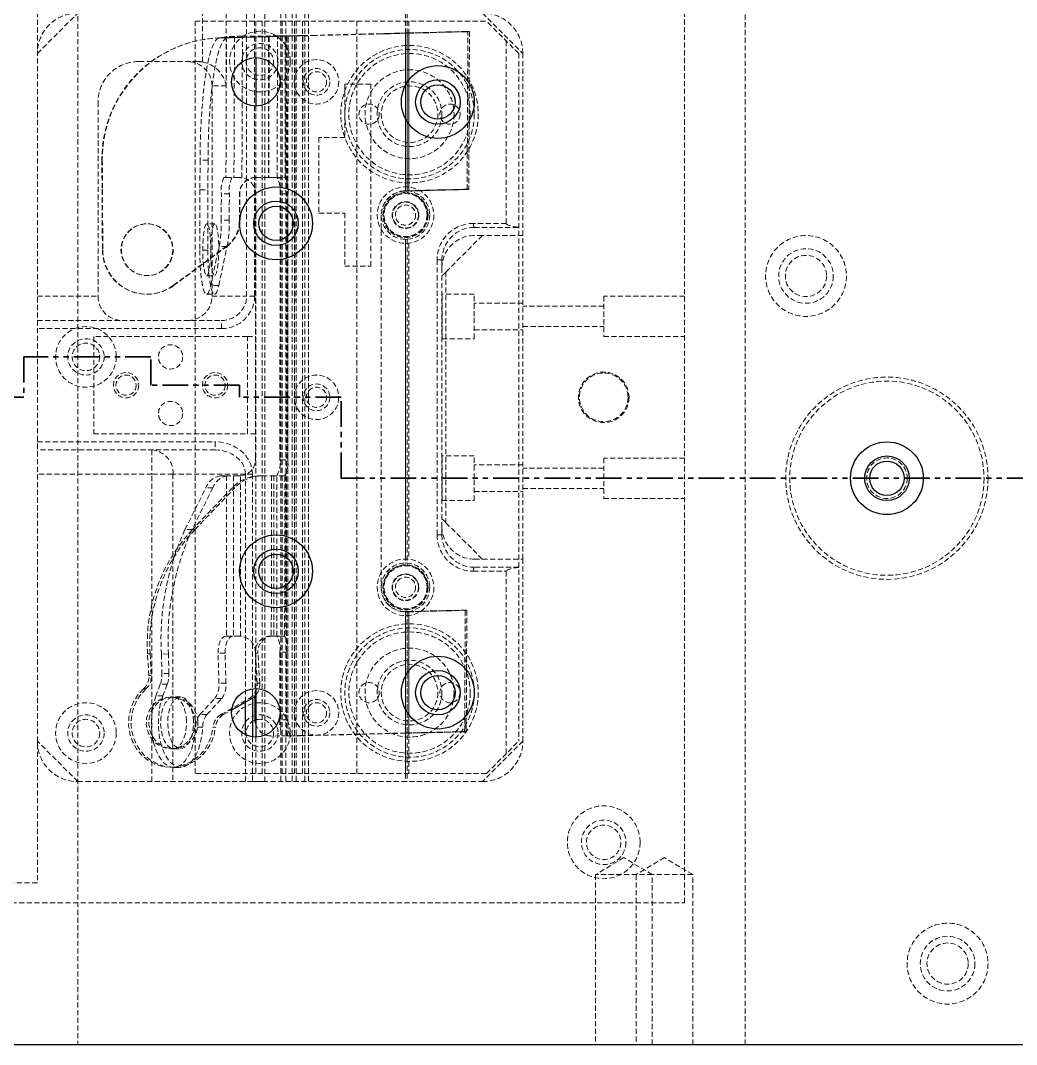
# Model space of a CAD drawing. Header units: millimetres. Extents: x 5 to 1512, y -497 to 895.
# Drawn here: x 1129.9 to 1376.1, y -496.7 to -243.5 of the extents above; entities that cross this region are included whole.
import ezdxf

# ---------------------------------------------------------------- set-up
doc = ezdxf.new("R2010")
doc.units = ezdxf.units.MM
doc.linetypes.add('HIDDEN', pattern=[1.905, 1.27, -0.635])
doc.linetypes.add('PHANTOM', pattern=[12.7, 6.35, -1.27, 1.27, -1.27, 1.27, -1.27])

msp = doc.modelspace()

# ---------------------------------------------------------------- linework, layer by layer
at = {"color": 7, "linetype": 'HIDDEN', "lineweight": 18}
for p, q in [((1144.05, -116.662), (1144.05, -496.662)), ((1309.05, -496.662), (1309.05, -116.662)), ((1294.05, -461.662), (1294.05, -211.662)), ((1134.05, -216.662), (1134.05, -456.662)), ((1134.05, -251.662), (1144.05, -241.662)), ((1174.844, -253.753), (1174.844, -241.662)), ((1180.753, -241.662), (1180.753, -259.662)), ((1185.759, -311.662), (1185.759, -241.662)), ((1187.729, -241.662), (1187.729, -311.662)), ((1190.308, -431.662), (1190.308, -241.662)), ((1194.221, -241.662), (1194.221, -431.662)), ((1195.502, -241.662), (1195.502, -431.662)), ((1197.05, -241.662), (1197.05, -431.662)), ((1198.05, -241.662), (1198.05, -431.662)), ((1200.197, -241.662), (1200.197, -431.662)), ((1201.05, -241.662), (1201.05, -431.662)), ((1225.05, -241.662), (1225.05, -285.604)), ((1225.45, -241.662), (1225.45, -285.617)), ((1244.05, -241.662), (1254.05, -251.662)), ((1173.05, -429.662), (1173.05, -243.662)), ((1173.05, -243.662), (1245.05, -243.662)), ((1188.05, -243.662), (1188.05, -252.662)), ((1189.63, -243.662), (1189.63, -429.662)), ((1194.521, -429.662), (1194.521, -243.662)), ((1197.593, -243.662), (1197.593, -429.662)), ((1199.55, -243.662), (1199.55, -429.662)), ((1201.05, -243.662), (1201.05, -429.662)), ((1213.05, -243.662), (1213.05, -429.662)), ((1225.05, -243.662), (1225.05, -284.604)), ((1225.85, -243.662), (1225.85, -284.65)), ((1253.05, -251.662), (1245.05, -243.662)), ((1180.794, -247.516), (1178.924, -247.815)), ((1178.924, -247.815), (1180.899, -247.823)), ((1191.218, -247.514), (1179.227, -247.807)), ((1179.227, -247.807), (1179.333, -247.814)), ((1179.333, -247.814), (1191.324, -247.52)), ((1180.794, -247.516), (1180.664, -282.317)), ((1182.769, -247.524), (1180.794, -247.516)), ((1180.899, -247.823), (1182.769, -247.524)), ((1182.769, -247.524), (1182.639, -282.325)), ((1184.615, -282.379), (1184.745, -247.398)), ((1184.745, -247.398), (1193.853, -247.31)), ((1191.218, -247.514), (1191.176, -282.315)), ((1191.324, -247.52), (1191.218, -247.514)), ((1191.324, -247.52), (1191.282, -282.321)), ((1193.345, -282.375), (1193.387, -247.394)), ((1193.387, -247.394), (1195.28, -247.303)), ((1195.343, -247.396), (1193.387, -247.394)), ((1193.853, -247.31), (1196.012, -247.289)), ((1195.729, -247.281), (1195.28, -247.303)), ((1195.301, -282.376), (1195.343, -247.396)), ((1195.343, -247.396), (1197.237, -247.304)), ((1195.637, -420.367), (1195.729, -247.281)), ((1195.729, -247.281), (1197.686, -247.282)), ((1195.92, -420.376), (1196.012, -247.289)), ((1195.92, -420.334), (1196.012, -247.289)), ((1196.012, -247.289), (1199.642, -247.291)), ((1197.237, -247.304), (1197.686, -247.282)), ((1197.593, -420.369), (1197.686, -247.282)), ((1199.55, -420.271), (1199.642, -247.225)), ((1199.642, -247.225), (1201.453, -247.181)), ((1199.642, -247.291), (1201.453, -247.246)), ((1202.022, -247.181), (1201.453, -247.181)), ((1202.022, -247.247), (1201.453, -247.246)), ((1202.022, -247.181), (1214.018, -246.873)), ((1202.022, -247.247), (1214.018, -246.939)), ((1214.018, -246.873), (1217.842, -246.775)), ((1214.018, -246.939), (1217.842, -246.841)), ((1218.192, -246.766), (1217.842, -246.775)), ((1218.192, -246.832), (1217.842, -246.841)), ((1218.549, -246.757), (1218.192, -246.766)), ((1218.549, -246.823), (1218.192, -246.832)), ((1218.549, -246.757), (1225.05, -246.596)), ((1225.05, -246.596), (1218.549, -246.757)), ((1218.549, -246.823), (1225.05, -246.662)), ((1225.05, -246.662), (1218.549, -246.823)), ((1225.05, -246.596), (1225.05, -285.602)), ((1225.05, -246.596), (1225.05, -285.602)), ((1225.05, -246.596), (1225.05, -246.596)), ((1225.05, -246.662), (1225.05, -285.668)), ((1225.05, -246.662), (1225.05, -285.668)), ((1225.05, -246.662), (1225.05, -246.662)), ((1225.151, -246.591), (1225.252, -246.591)), ((1225.151, -246.657), (1225.252, -246.657)), ((1225.45, -246.576), (1240.459, -246.189)), ((1225.45, -246.642), (1240.459, -246.255)), ((1225.45, -285.588), (1225.45, -246.576)), ((1225.45, -246.576), (1225.85, -246.576)), ((1225.45, -285.654), (1225.45, -246.642)), ((1225.45, -246.642), (1225.85, -246.642)), ((1225.85, -246.576), (1240.859, -246.189)), ((1225.85, -246.642), (1240.859, -246.255)), ((1225.85, -285.588), (1225.85, -246.576)), ((1225.85, -285.654), (1225.85, -246.642)), ((1240.281, -285.206), (1240.459, -246.189)), ((1240.281, -285.272), (1240.459, -246.255)), ((1240.459, -246.189), (1240.859, -246.189)), ((1240.459, -246.255), (1240.859, -246.255)), ((1240.859, -246.189), (1240.681, -285.206)), ((1240.859, -246.255), (1240.681, -285.272)), ((1249.954, -248.566), (1249.954, -293.662)), ((1253.05, -251.662), (1253.05, -421.662)), ((1254.05, -296.662), (1254.05, -251.662)), ((1173.786, -253.662), (1159.05, -253.662)), ((1177.234, -311.662), (1177.234, -259.662)), ((1180.753, -259.662), (1177.234, -259.662)), ((1210.05, -259.269), (1210.05, -272.419)), ((1216.45, -259.269), (1210.05, -259.269)), ((1216.45, -304.269), (1216.45, -259.269)), ((1149.05, -263.662), (1149.05, -311.662)), ((1188.05, -264.662), (1188.05, -408.662)), ((1210.05, -272.419), (1203.65, -272.419)), ((1203.65, -272.419), (1203.65, -291.119)), ((1149.997, -277.976), (1150.04, -285.317)), ((1150.103, -277.983), (1149.997, -277.976)), ((1150.103, -277.983), (1150.146, -285.323)), ((1174.26, -277.998), (1174.241, -285.338)), ((1176.236, -278.005), (1174.26, -277.998)), ((1176.236, -278.005), (1176.216, -285.345)), ((1180.168, -282.315), (1180.664, -282.317)), ((1184.16, -282.33), (1183.704, -282.329)), ((1187.997, -282.311), (1191.176, -282.315)), ((1188.103, -282.318), (1187.997, -282.311)), ((1191.282, -282.321), (1188.103, -282.318)), ((1193.199, -282.327), (1195.009, -282.326)), ((1193.345, -282.375), (1195.301, -282.376)), ((1150.04, -285.317), (1150.126, -300.236)), ((1150.04, -285.317), (1150.146, -285.323)), ((1150.146, -285.323), (1150.232, -300.243)), ((1174.241, -285.338), (1174.201, -300.257)), ((1174.241, -285.338), (1176.216, -285.345)), ((1176.216, -285.345), (1176.177, -300.265)), ((1225.05, -285.602), (1224.899, -285.606)), ((1225.05, -285.668), (1224.899, -285.671)), ((1225.05, -285.602), (1225.45, -285.588)), ((1225.05, -285.604), (1225.45, -285.617)), ((1225.85, -285.654), (1225.05, -285.668)), ((1225.05, -285.668), (1225.45, -285.654)), ((1225.45, -285.588), (1240.281, -285.206)), ((1225.45, -285.654), (1240.281, -285.272)), ((1225.45, -285.588), (1225.85, -285.588)), ((1225.45, -285.654), (1225.85, -285.654)), ((1240.681, -285.206), (1225.85, -285.588)), ((1240.681, -285.272), (1225.85, -285.654)), ((1240.681, -285.206), (1240.281, -285.206)), ((1240.681, -285.272), (1240.281, -285.272)), ((1179.513, -292.849), (1179.53, -286.341)), ((1181.506, -286.348), (1179.53, -286.341)), ((1181.489, -292.857), (1181.506, -286.348)), ((1184.036, -292.84), (1183.998, -286.335)), ((1184.104, -286.342), (1183.998, -286.335)), ((1184.142, -292.846), (1184.104, -286.342)), ((1187.956, -351.408), (1187.991, -286.332)), ((1194.011, -351.403), (1194.045, -286.327)), ((1196.002, -286.328), (1194.045, -286.327)), ((1195.967, -351.404), (1196.002, -286.328)), ((1203.65, -291.119), (1210.05, -291.119)), ((1210.05, -291.119), (1210.05, -304.269)), ((1181.489, -292.857), (1179.513, -292.849)), ((1184.142, -292.846), (1184.036, -292.84)), ((1219.05, -291.604), (1219.05, -291.67)), ((1219.05, -291.67), (1219.05, -383.697)), ((1249.954, -293.662), (1241.85, -293.662)), ((1161.6, -293.788), (1161.494, -293.782)), ((1177.913, -293.794), (1175.938, -293.787)), ((1242.05, -294.662), (1253.05, -294.662)), ((1225.45, -297.591), (1225.05, -297.604)), ((1225.05, -297.604), (1225.05, -377.631)), ((1225.05, -298.604), (1225.85, -298.558)), ((1225.05, -298.604), (1225.05, -376.631)), ((1225.45, -297.591), (1225.45, -377.644)), ((1225.85, -298.558), (1225.85, -376.677)), ((1244.05, -296.662), (1235.05, -305.662)), ((1244.05, -296.662), (1242.05, -296.662)), ((1254.05, -296.662), (1244.05, -296.662)), ((1254.05, -376.662), (1254.05, -296.662)), ((1150.232, -300.243), (1150.126, -300.236)), ((1167.62, -309.03), (1180.781, -299.331)), ((1167.726, -309.036), (1180.888, -299.337)), ((1176.177, -300.265), (1174.201, -300.257)), ((1176.897, -309.044), (1178.983, -299.342)), ((1178.872, -309.051), (1180.958, -299.35)), ((1180.958, -299.35), (1178.983, -299.342)), ((1180.888, -299.337), (1180.781, -299.331)), ((1234.05, -302.662), (1232.85, -302.662)), ((1232.85, -302.662), (1232.85, -370.662)), ((1234.05, -370.662), (1234.05, -302.662)), ((1210.05, -304.269), (1216.45, -304.269)), ((1235.05, -305.662), (1235.05, -367.662)), ((1160.727, -306.559), (1160.833, -306.565)), ((1175.89, -306.587), (1177.865, -306.594)), ((1160.451, -311.151), (1160.557, -311.157)), ((1167.726, -309.036), (1167.62, -309.03)), ((1175.873, -311.187), (1177.848, -311.194)), ((1178.872, -309.051), (1176.897, -309.044)), ((1234.075, -311.162), (1234.05, -311.137)), ((1234.075, -316.662), (1234.075, -311.162)), ((1242.05, -311.162), (1234.075, -311.162)), ((1242.05, -316.662), (1242.05, -311.162)), ((1134.05, -311.662), (1149.05, -311.662)), ((1177.234, -311.662), (1185.759, -311.662)), ((1187.729, -311.662), (1185.759, -311.662)), ((1254.05, -313.362), (1242.05, -313.362)), ((1274.05, -311.662), (1274.05, -321.662)), ((1294.05, -311.662), (1274.05, -311.662)), ((1274.05, -314.162), (1254.05, -314.162)), ((1134.05, -317.662), (1179.605, -317.662)), ((1179.605, -319.662), (1179.605, -317.662)), ((1234.075, -322.162), (1234.075, -316.662)), ((1242.05, -322.162), (1242.05, -316.662)), ((1179.605, -319.662), (1134.05, -319.662)), ((1242.05, -319.962), (1254.05, -319.962)), ((1254.05, -319.162), (1274.05, -319.162)), ((1147.972, -321.662), (1147.972, -345.662)), ((1185.952, -321.662), (1147.972, -321.662)), ((1185.952, -345.662), (1185.952, -321.662)), ((1185.952, -321.662), (1187.972, -321.662)), ((1187.972, -321.662), (1187.972, -345.662)), ((1234.05, -322.187), (1234.075, -322.162)), ((1234.075, -322.162), (1242.05, -322.162)), ((1274.05, -321.662), (1294.05, -321.662)), ((1147.972, -345.662), (1185.952, -345.662)), ((1187.972, -345.662), (1185.952, -345.662)), ((1134.05, -347.662), (1177.967, -347.662)), ((1177.967, -347.662), (1177.967, -349.662)), ((1177.967, -349.662), (1134.05, -349.662)), ((1162.379, -349.662), (1162.379, -355.662)), ((1187.956, -352.08), (1187.956, -351.408)), ((1194.01, -352.075), (1194.011, -351.403)), ((1195.966, -352.076), (1195.967, -351.404)), ((1234.075, -351.162), (1234.05, -351.137)), ((1234.075, -356.662), (1234.075, -351.162)), ((1242.05, -351.162), (1234.075, -351.162)), ((1242.05, -356.662), (1242.05, -351.162)), ((1274.05, -351.662), (1274.05, -361.662)), ((1294.05, -351.662), (1274.05, -351.662)), ((1194.01, -352.075), (1195.966, -352.076)), ((1254.05, -353.362), (1242.05, -353.362)), ((1274.05, -354.162), (1254.05, -354.162)), ((1162.379, -355.662), (1134.05, -355.662)), ((1167.575, -355.662), (1162.379, -355.662)), ((1162.379, -431.662), (1162.379, -355.662)), ((1167.575, -355.662), (1167.575, -431.662)), ((1185.473, -355.662), (1167.575, -355.662)), ((1179.258, -356.075), (1180.799, -356.076)), ((1180.799, -356.076), (1180.778, -395.675)), ((1182.531, -356.077), (1182.51, -395.676)), ((1183.797, -356.077), (1184.03, -356.077)), ((1184.242, -395.689), (1184.263, -356.066)), ((1187.205, -355.662), (1185.473, -355.662)), ((1185.473, -411.994), (1185.473, -355.662)), ((1187.205, -355.662), (1187.205, -410.998)), ((1189.589, -356.072), (1188.971, -356.072)), ((1189.589, -356.072), (1192.52, -356.074)), ((1191.902, -356.073), (1191.881, -395.673)), ((1192.52, -356.074), (1192.499, -395.674)), ((1193.22, -395.686), (1193.241, -356.062)), ((1195.197, -356.063), (1193.241, -356.062)), ((1195.176, -395.687), (1195.197, -356.063)), ((1234.075, -362.162), (1234.075, -356.662)), ((1242.05, -362.162), (1242.05, -356.662)), ((1170.53, -369.369), (1175.721, -359.002)), ((1177.453, -359.003), (1172.262, -369.37)), ((1182.244, -358.997), (1172.376, -369.362)), ((1172.994, -369.363), (1182.863, -358.998)), ((1177.453, -359.003), (1175.721, -359.002)), ((1182.244, -358.997), (1182.863, -358.998)), ((1254.05, -359.162), (1274.05, -359.162)), ((1242.05, -359.962), (1254.05, -359.962)), ((1274.05, -361.662), (1294.05, -361.662)), ((1234.05, -362.187), (1234.075, -362.162)), ((1234.075, -362.162), (1242.05, -362.162)), ((1172.262, -369.37), (1170.53, -369.369)), ((1172.376, -369.362), (1172.994, -369.363)), ((1235.05, -367.662), (1244.05, -376.662)), ((1234.05, -370.662), (1232.85, -370.662)), ((1242.05, -376.662), (1244.05, -376.662)), ((1244.05, -376.662), (1254.05, -376.662)), ((1254.05, -421.662), (1254.05, -376.662)), ((1225.05, -377.631), (1225.45, -377.644)), ((1241.85, -379.662), (1249.954, -379.662)), ((1253.05, -378.662), (1242.05, -378.662)), ((1249.954, -379.662), (1249.954, -424.758)), ((1225.45, -389.618), (1225.05, -389.631)), ((1225.05, -389.631), (1225.05, -431.662)), ((1225.05, -389.631), (1225.05, -419.639)), ((1225.05, -389.697), (1225.05, -419.705)), ((1225.165, -389.629), (1225.45, -389.619)), ((1225.165, -389.629), (1225.279, -389.629)), ((1225.165, -389.695), (1225.45, -389.685)), ((1225.165, -389.695), (1225.279, -389.695)), ((1225.85, -389.619), (1225.279, -389.629)), ((1225.85, -389.685), (1225.279, -389.695)), ((1225.45, -389.619), (1239.805, -389.249)), ((1225.45, -389.685), (1239.805, -389.315)), ((1225.45, -389.618), (1225.45, -431.662)), ((1225.45, -419.629), (1225.45, -389.619)), ((1225.45, -389.619), (1225.85, -389.619)), ((1225.45, -419.695), (1225.45, -389.685)), ((1225.45, -389.685), (1225.85, -389.685)), ((1225.85, -389.619), (1240.205, -389.249)), ((1225.85, -389.685), (1240.205, -389.315)), ((1225.85, -419.629), (1225.85, -389.619)), ((1225.85, -419.695), (1225.85, -389.685)), ((1239.668, -419.277), (1239.805, -389.249)), ((1239.668, -419.343), (1239.805, -389.315)), ((1239.805, -389.249), (1240.205, -389.249)), ((1239.805, -389.315), (1240.205, -389.315)), ((1240.205, -389.249), (1240.068, -419.277)), ((1240.205, -389.315), (1240.068, -419.343)), ((1225.05, -390.631), (1225.85, -390.585)), ((1225.05, -390.631), (1225.05, -429.662)), ((1225.85, -390.585), (1225.85, -429.662)), ((1180.778, -395.675), (1180.713, -395.675)), ((1184.009, -395.677), (1183.776, -395.677)), ((1192.376, -395.673), (1191.758, -395.673)), ((1192.499, -395.674), (1192.376, -395.673)), ((1193.22, -395.686), (1195.176, -395.687)), ((1178.94, -407.35), (1178.715, -399.921)), ((1180.447, -399.922), (1178.715, -399.921)), ((1180.672, -407.351), (1180.447, -399.922)), ((1187.925, -410.395), (1187.931, -399.679)), ((1187.958, -399.918), (1188.576, -399.918)), ((1188.391, -407.347), (1187.958, -399.918)), ((1189.009, -407.347), (1188.576, -399.918)), ((1193.985, -399.674), (1193.976, -416.388)), ((1195.941, -399.675), (1193.985, -399.674)), ((1195.932, -416.389), (1195.941, -399.675)), ((1161.29, -400.106), (1161.908, -400.106)), ((1161.602, -405.463), (1161.29, -400.106)), ((1161.908, -400.106), (1162.22, -405.463)), ((1164.694, -400.116), (1164.84, -404.939)), ((1166.426, -400.117), (1164.694, -400.116)), ((1166.572, -404.94), (1166.426, -400.117)), ((1166.572, -404.94), (1164.84, -404.939)), ((1161.602, -405.463), (1162.22, -405.463)), ((1180.672, -407.351), (1178.94, -407.35)), ((1188.391, -407.347), (1189.009, -407.347)), ((1160.271, -408.752), (1160.889, -408.753)), ((1164.436, -407.603), (1163.341, -410.486)), ((1166.168, -407.604), (1164.436, -407.603)), ((1166.168, -407.604), (1165.074, -410.487)), ((1165.074, -410.487), (1163.341, -410.486)), ((1167.676, -410.727), (1167.057, -410.726)), ((1169.456, -410.736), (1167.724, -410.735)), ((1174.23, -415.094), (1177.897, -411.11)), ((1175.962, -415.095), (1179.629, -411.111)), ((1179.629, -411.111), (1177.897, -411.11)), ((1179.435, -415.088), (1186.409, -411.106)), ((1186.409, -411.106), (1187.027, -411.107)), ((1175.962, -415.095), (1174.23, -415.094)), ((1179.435, -415.088), (1180.053, -415.089)), ((1180.053, -415.089), (1182.096, -413.922)), ((1195.932, -416.389), (1193.976, -416.388)), ((1174.925, -418.216), (1173.193, -418.216)), ((1177.465, -418.21), (1178.083, -418.21)), ((1185.473, -431.662), (1185.473, -420.08)), ((1225.05, -419.639), (1199.55, -420.271)), ((1225.05, -419.705), (1199.55, -420.336)), ((1239.668, -419.277), (1225.45, -419.629)), ((1239.668, -419.343), (1225.45, -419.695)), ((1225.85, -419.629), (1225.45, -419.629)), ((1225.85, -419.695), (1225.45, -419.695)), ((1240.068, -419.277), (1225.85, -419.629)), ((1240.068, -419.343), (1225.85, -419.695)), ((1240.068, -419.277), (1239.668, -419.277)), ((1240.068, -419.343), (1239.668, -419.343)), ((1144.05, -431.662), (1134.05, -421.662)), ((1187.205, -420.602), (1187.205, -431.662)), ((1188.05, -420.662), (1188.05, -429.662)), ((1195.92, -420.376), (1191.941, -420.395)), ((1195.637, -420.367), (1194.81, -420.388)), ((1194.81, -420.388), (1196.766, -420.389)), ((1195.637, -420.367), (1197.593, -420.369)), ((1195.92, -420.334), (1199.55, -420.336)), ((1197.593, -420.369), (1196.766, -420.389)), ((1254.05, -421.662), (1244.05, -431.662)), ((1245.05, -429.662), (1253.05, -421.662)), ((1167.051, -423.526), (1167.669, -423.527)), ((1167.717, -423.535), (1169.449, -423.536)), ((1167.048, -428.126), (1167.666, -428.127)), ((1167.714, -428.135), (1169.446, -428.136)), ((1245.05, -429.662), (1173.05, -429.662)), ((1144.05, -431.662), (1244.05, -431.662)), ((1187.205, -431.662), (1190.308, -431.662)), ((1279.05, -450.456), (1272.05, -454.662)), ((1286.05, -454.662), (1279.05, -450.456)), ((1289.05, -450.456), (1282.05, -454.662)), ((1296.05, -454.662), (1289.05, -450.456)), ((1286.05, -454.662), (1272.05, -454.662)), ((1272.05, -454.662), (1272.05, -496.662)), ((1282.05, -454.662), (1282.05, -496.662)), ((1296.05, -454.662), (1286.05, -454.662)), ((1286.05, -496.662), (1286.05, -454.662)), ((1296.05, -496.662), (1296.05, -454.662)), ((1134.05, -456.662), (934.05, -456.662)), ((1059.05, -461.662), (1294.05, -461.662))]:
    msp.add_line(p, q, dxfattribs=at)
at = {"color": 7, "linetype": 'Continuous', "lineweight": 25}
for p, q in [((1188.05, -252.662), (1188.05, -264.662)), ((1188.05, -408.662), (1188.05, -420.662)), ((1182.096, -413.922), (1187.027, -411.107)), ((1187.922, -416.393), (1187.925, -410.395)), ((829.05, -496.662), (1379.05, -496.662))]:
    msp.add_line(p, q, dxfattribs=at)
at = {"color": 7, "linetype": 'PHANTOM', "lineweight": 35}
for p, q in [((1162.121, -326.662), (1130.7, -326.662)), ((1130.7, -326.662), (1130.7, -336.662)), ((1162.121, -333.662), (1162.121, -326.662)), ((1183.999, -333.662), (1162.121, -333.662)), ((1183.999, -336.662), (1183.999, -333.662)), ((1130.7, -336.662), (1106.727, -336.662)), ((1209.136, -336.662), (1183.999, -336.662)), ((1209.136, -356.662), (1209.136, -336.662)), ((1507.05, -356.662), (1209.136, -356.662))]:
    msp.add_line(p, q, dxfattribs=at)
at = {"color": 8, "linetype": 'Continuous', "lineweight": 25}
for p, q in [((1185.473, -420.08), (1185.473, -411.994)), ((1187.205, -410.998), (1187.205, -420.602))]:
    msp.add_line(p, q, dxfattribs=at)
at = {"color": 7, "linetype": 'HIDDEN', "lineweight": 18, "flags": 128}
for points in [[(1178.924, -247.815), (1178.407, -248.082), (1177.896, -248.714), (1177.399, -249.703), (1176.92, -251.037), (1176.466, -252.7), (1176.042, -254.672), (1175.653, -256.927), (1175.305, -259.439), (1175.002, -262.177), (1174.746, -265.106), (1174.542, -268.191), (1174.392, -271.395), (1174.298, -274.677), (1174.26, -277.998)], [(1180.899, -247.823), (1180.382, -248.09), (1179.872, -248.721), (1179.374, -249.711), (1178.895, -251.045), (1178.441, -252.708), (1178.017, -254.679), (1177.629, -256.935), (1177.281, -259.447), (1176.977, -262.184), (1176.722, -265.113), (1176.518, -268.199), (1176.368, -271.402), (1176.273, -274.684), (1176.236, -278.005)], [(1180.664, -282.317), (1180.799, -282.318), (1181.017, -282.319), (1181.315, -282.32), (1181.685, -282.321), (1182.118, -282.323), (1182.607, -282.324), (1183.139, -282.326), (1183.704, -282.329)], [(1191.176, -282.315), (1191.768, -282.315), (1192.351, -282.316), (1192.914, -282.318), (1193.443, -282.319), (1193.927, -282.321), (1194.355, -282.323), (1194.719, -282.324), (1195.009, -282.326)], [(1175.942, -293.787), (1175.702, -293.966), (1175.475, -294.506), (1175.274, -295.377), (1175.11, -296.527), (1174.992, -297.89), (1174.928, -299.386), (1174.922, -300.929), (1174.973, -302.429), (1175.078, -303.798), (1175.232, -304.958), (1175.426, -305.84), (1175.648, -306.394), (1175.886, -306.587), (1176.125, -306.408), (1176.352, -305.867), (1176.553, -304.996), (1176.718, -303.846), (1176.835, -302.483), (1176.899, -300.987), (1176.906, -299.444), (1176.855, -297.944), (1176.749, -296.575), (1176.595, -295.416), (1176.401, -294.533), (1176.179, -293.98), (1175.942, -293.787)], [(1177.917, -293.794), (1177.678, -293.973), (1177.451, -294.514), (1177.25, -295.384), (1177.085, -296.535), (1176.968, -297.897), (1176.904, -299.394), (1176.897, -300.937), (1176.948, -302.436), (1177.054, -303.806), (1177.208, -304.965), (1177.402, -305.847), (1177.624, -306.401), (1177.861, -306.594), (1178.101, -306.415), (1178.328, -305.874), (1178.529, -305.004), (1178.693, -303.854), (1178.811, -302.491), (1178.875, -300.994), (1178.882, -299.452), (1178.831, -297.952), (1178.725, -296.582), (1178.571, -295.423), (1178.377, -294.541), (1178.155, -293.987), (1177.917, -293.794)], [(1174.201, -300.257), (1174.225, -302.261), (1174.305, -304.195), (1174.438, -305.994), (1174.622, -307.599), (1174.848, -308.956), (1175.11, -310.02), (1175.399, -310.753), (1175.706, -311.134), (1176.019, -311.147), (1176.329, -310.793), (1176.625, -310.084), (1176.897, -309.044)], [(1176.177, -300.265), (1176.2, -302.268), (1176.28, -304.202), (1176.414, -306.002), (1176.597, -307.607), (1176.824, -308.964), (1177.086, -310.027), (1177.375, -310.761), (1177.681, -311.141), (1177.995, -311.154), (1178.304, -310.801), (1178.6, -310.092), (1178.872, -309.051)], [(1234.05, -306.662), (1234.07, -306.643), (1234.127, -306.586), (1234.219, -306.493), (1234.343, -306.369), (1234.495, -306.218), (1234.668, -306.045), (1234.855, -305.857), (1235.05, -305.662)], [(1183.797, -356.077), (1183.34, -356.077), (1182.894, -356.077), (1182.467, -356.077), (1182.065, -356.076), (1181.692, -356.076), (1181.354, -356.076), (1181.055, -356.076), (1180.799, -356.076)], [(1195.073, -356.075), (1194.899, -356.075), (1194.676, -356.075), (1194.407, -356.075), (1194.096, -356.075), (1193.747, -356.074), (1193.364, -356.074), (1192.954, -356.074), (1192.52, -356.074)], [(1235.05, -367.662), (1234.855, -367.467), (1234.668, -367.279), (1234.495, -367.106), (1234.343, -366.955), (1234.219, -366.83), (1234.127, -366.738), (1234.07, -366.681), (1234.05, -366.662)], [(1180.713, -395.675), (1180.308, -395.758), (1179.919, -396.004), (1179.563, -396.401), (1179.255, -396.935), (1179.008, -397.582), (1178.83, -398.316), (1178.731, -399.107), (1178.715, -399.921)], [(1182.445, -395.676), (1182.04, -395.759), (1181.651, -396.004), (1181.295, -396.402), (1180.987, -396.936), (1180.74, -397.583), (1180.563, -398.317), (1180.464, -399.108), (1180.447, -399.922)], [(1180.778, -395.675), (1181.034, -395.676), (1181.332, -395.676), (1181.671, -395.676), (1182.044, -395.676), (1182.446, -395.676), (1182.873, -395.677), (1183.318, -395.677), (1183.776, -395.677)], [(1192.499, -395.674), (1192.932, -395.674), (1193.343, -395.674), (1193.725, -395.674), (1194.075, -395.674), (1194.386, -395.675), (1194.655, -395.675), (1194.878, -395.675), (1195.052, -395.675)], [(1160.271, -408.752), (1158.914, -410.217), (1157.839, -411.92), (1157.082, -413.803), (1156.669, -415.8), (1156.615, -417.844), (1156.921, -419.862), (1157.577, -421.786), (1158.561, -423.55), (1159.838, -425.091), (1161.364, -426.357), (1163.087, -427.305), (1164.946, -427.901), (1166.879, -428.125), (1168.817, -427.969), (1170.695, -427.439), (1172.447, -426.552), (1174.013, -425.34), (1175.338, -423.844), (1176.377, -422.116), (1177.094, -420.216), (1177.465, -418.21)], [(1160.889, -408.753), (1159.532, -410.217), (1158.457, -411.92), (1157.7, -413.803), (1157.287, -415.801), (1157.233, -417.844), (1157.539, -419.863), (1158.195, -421.787), (1159.179, -423.55), (1160.456, -425.091), (1161.982, -426.358), (1163.705, -427.305), (1165.564, -427.901), (1167.497, -428.125), (1169.435, -427.969), (1171.313, -427.439), (1173.065, -426.552), (1174.631, -425.34), (1175.956, -423.845), (1176.995, -422.117), (1177.712, -420.217), (1178.083, -418.21)], [(1173.129, -416.735), (1172.864, -415.218), (1172.261, -413.811), (1171.355, -412.598), (1170.199, -411.647), (1168.861, -411.015), (1167.417, -410.738), (1165.953, -410.832), (1164.552, -411.292), (1163.297, -412.091), (1162.26, -413.183), (1161.502, -414.504), (1161.066, -415.978), (1160.979, -417.518), (1161.244, -419.035), (1161.847, -420.442), (1162.753, -421.655), (1163.909, -422.606), (1165.247, -423.238), (1166.691, -423.515), (1168.155, -423.421), (1169.556, -422.961), (1170.811, -422.161), (1171.848, -421.07), (1172.606, -419.749), (1173.042, -418.275), (1173.129, -416.735)], [(1173.747, -416.736), (1173.482, -415.218), (1172.879, -413.812), (1171.973, -412.598), (1170.817, -411.647), (1169.479, -411.015), (1168.035, -410.738), (1166.571, -410.832), (1165.17, -411.293), (1163.915, -412.092), (1162.878, -413.184), (1162.12, -414.505), (1161.684, -415.978), (1161.597, -417.518), (1161.862, -419.035), (1162.465, -420.442), (1163.371, -421.656), (1164.527, -422.606), (1165.865, -423.238), (1167.309, -423.515), (1168.773, -423.421), (1170.174, -422.961), (1171.429, -422.162), (1172.466, -421.07), (1173.224, -419.749), (1173.66, -418.276), (1173.747, -416.736)], [(1163.341, -410.486), (1162.805, -412.207), (1162.435, -414.096), (1162.246, -416.089), (1162.242, -418.117), (1162.424, -420.111), (1162.787, -422.004), (1163.317, -423.732), (1163.996, -425.236), (1164.803, -426.464), (1165.708, -427.376), (1166.682, -427.939), (1167.691, -428.135), (1168.701, -427.957), (1169.678, -427.412), (1170.588, -426.517), (1171.401, -425.303), (1172.089, -423.812), (1172.628, -422.093), (1173, -420.207), (1173.193, -418.216)], [(1165.074, -410.487), (1164.537, -412.208), (1164.167, -414.097), (1163.978, -416.09), (1163.974, -418.117), (1164.156, -420.112), (1164.519, -422.005), (1165.049, -423.733), (1165.728, -425.237), (1166.535, -426.465), (1167.44, -427.377), (1168.414, -427.94), (1169.423, -428.136), (1170.433, -427.958), (1171.41, -427.412), (1172.32, -426.518), (1173.133, -425.304), (1173.821, -423.813), (1174.36, -422.094), (1174.732, -420.208), (1174.925, -418.216)], [(1170.914, -416.742), (1170.775, -415.225), (1170.458, -413.819), (1169.983, -412.605), (1169.375, -411.655), (1168.672, -411.023), (1167.913, -410.746), (1167.143, -410.841), (1166.406, -411.301), (1165.746, -412.101), (1165.201, -413.193), (1164.802, -414.514), (1164.573, -415.988), (1164.526, -417.528), (1164.665, -419.045), (1164.982, -420.451), (1165.458, -421.665), (1166.065, -422.615), (1166.769, -423.247), (1167.528, -423.524), (1168.298, -423.429), (1169.034, -422.969), (1169.694, -422.169), (1170.24, -421.077), (1170.639, -419.756), (1170.868, -418.282), (1170.914, -416.742)], [(1172.646, -416.743), (1172.507, -415.226), (1172.19, -413.82), (1171.715, -412.606), (1171.107, -411.656), (1170.404, -411.024), (1169.645, -410.747), (1168.875, -410.842), (1168.138, -411.302), (1167.478, -412.102), (1166.933, -413.194), (1166.534, -414.515), (1166.305, -415.989), (1166.258, -417.529), (1166.397, -419.046), (1166.714, -420.452), (1167.19, -421.666), (1167.797, -422.616), (1168.501, -423.248), (1169.26, -423.525), (1170.03, -423.43), (1170.766, -422.97), (1171.426, -422.17), (1171.972, -421.078), (1172.371, -419.757), (1172.6, -418.283), (1172.646, -416.743)], [(1193.976, -416.388), (1193.991, -417.171), (1194.039, -417.923), (1194.116, -418.616), (1194.219, -419.224), (1194.346, -419.721), (1194.49, -420.089), (1194.647, -420.315), (1194.81, -420.388)], [(1196.766, -420.389), (1196.603, -420.316), (1196.447, -420.09), (1196.302, -419.722), (1196.176, -419.225), (1196.072, -418.618), (1195.995, -417.924), (1195.948, -417.172), (1195.932, -416.389)]]:
    msp.add_lwpolyline(points, dxfattribs=at)
at = {"color": 7, "linetype": 'Continuous', "lineweight": 25, "flags": 128}
msp.add_lwpolyline([(1188.05, -417.401), (1187.999, -417.176), (1187.922, -416.393)], dxfattribs=at)
at = {"color": 7, "linetype": 'HIDDEN', "lineweight": 18}
for centre, radius in [((1189.05, -253.662), 7.5), ((1189.05, -253.662), 4.5), ((1189.05, -253.662), 3.4), ((1226.05, -266.662), 17), ((1203.05, -258.662), 5.5), ((1226.05, -266.662), 16), ((1226.05, -266.662), 15), ((1203.05, -258.662), 3.3), ((1226.05, -266.662), 11), ((1203.05, -258.662), 2.5), ((1226.05, -266.662), 8), ((1226.05, -266.662), 7), ((1216.05, -266.662), 2.5), ((1236.05, -266.662), 2.5), ((1225.05, -291.604), 7), ((1225.05, -291.604), 6), ((1225.05, -291.604), 5.571), ((1225.05, -291.604), 5.525), ((1225.05, -291.604), 5.5), ((1225.05, -291.604), 5.314), ((1225.05, -291.604), 3.3), ((1225.05, -291.604), 3.2), ((1225.05, -291.604), 2.5), ((1161.11, -300.164), 6.393), ((1161.216, -300.17), 6.393), ((1324.05, -306.662), 10), ((1324.05, -306.662), 6.75), ((1324.05, -306.662), 5.1), ((1146.05, -326.662), 7.5), ((1146.05, -326.662), 4.5), ((1146.05, -326.662), 3.4), ((1166.972, -326.662), 3), ((1155.972, -333.662), 3.125), ((1155.972, -333.662), 2.5), ((1177.972, -333.662), 3.125), ((1177.972, -333.662), 2.5), ((1203.05, -336.662), 5.5), ((1274.05, -336.662), 6.25), ((1274.05, -336.662), 6), ((1203.05, -336.662), 3.3), ((1203.05, -336.662), 2.5), ((1344.05, -356.662), 25), ((1344.05, -356.662), 24), ((1166.972, -340.662), 3), ((1344.05, -356.662), 5.025), ((1225.05, -383.631), 7), ((1225.05, -383.631), 6), ((1225.05, -383.631), 5.571), ((1225.05, -383.631), 5.525), ((1225.05, -383.631), 5.5), ((1225.05, -383.631), 5.314), ((1225.05, -383.631), 3.3), ((1225.05, -383.631), 3.2), ((1225.05, -383.631), 2.5), ((1226.05, -409.662), 17), ((1226.05, -409.662), 16), ((1226.05, -409.662), 15), ((1226.05, -409.662), 11), ((1226.05, -409.662), 8), ((1226.05, -409.662), 7), ((1216.05, -409.662), 2.5), ((1236.05, -409.662), 2.5), ((1203.05, -414.662), 5.5), ((1146.05, -419.662), 7.5), ((1189.05, -419.662), 7.5), ((1203.05, -414.662), 3.3), ((1203.05, -414.662), 2.5), ((1146.05, -419.662), 4.5), ((1189.05, -419.662), 4.5), ((1146.05, -419.662), 3.4), ((1189.05, -419.662), 3.4), ((1274.05, -446.662), 9), ((1274.05, -446.662), 5.5), ((1274.05, -446.662), 4.25), ((1359.05, -476.662), 10), ((1359.05, -476.662), 6.75), ((1359.05, -476.662), 5.1)]:
    msp.add_circle(centre, radius, dxfattribs=at)
at = {"color": 7, "linetype": 'Continuous', "lineweight": 25}
for centre, radius in [((1188.05, -258.662), 6), ((1233.05, -263.662), 9), ((1233.05, -263.662), 5.5), ((1233.05, -263.662), 4.25), ((1193.05, -293.662), 9), ((1193.05, -293.662), 5.5), ((1193.05, -293.662), 4.25), ((1344.05, -356.662), 9), ((1344.05, -356.662), 5.5), ((1344.05, -356.662), 4.25), ((1193.05, -379.662), 9), ((1193.05, -379.662), 5.5), ((1193.05, -379.662), 4.25), ((1233.05, -409.662), 9), ((1233.05, -409.662), 5.5), ((1233.05, -409.662), 4.25), ((1188.05, -414.662), 6)]:
    msp.add_circle(centre, radius, dxfattribs=at)
at = {"color": 7, "linetype": 'HIDDEN', "lineweight": 18}
for centre, radius, start, end in [((1144.05, -251.662), 10, 90, 180), ((1244.05, -251.662), 10, 0, 90), ((1179.983, -277.784), 29.986, 91.44435, 180.36758), ((1180.089, -277.79), 29.986, 91.44437, 180.36757), ((1159.05, -263.662), 10, 90, 180), ((1186.485, -285.379), 7.02, 154.124, 187.87481), ((1188.46, -285.387), 7.02, 154.12416, 187.87476), ((1187.996, -286.309), 3.998, 89.98322, 180.37093), ((1188.102, -286.316), 3.998, 89.98318, 180.371), ((1183.991, -286.33), 4, 359.96943, 81.0314), ((1191.156, -635.411), 353.09, 89.66843, 89.97942), ((1186.855, -285.563), 7.23, 353.93651, 26.16244), ((1188.811, -285.564), 7.23, 353.93651, 26.16244), ((1225.05, -291.67), 6, 91.44762, 180), ((1145.104, -293.306), 34.412, 349.89763, 0.76094), ((1176.031, -292.888), 8.005, 306.40191, 0.34195), ((1176.137, -292.894), 8.005, 306.40186, 0.34194), ((1147.079, -293.314), 34.413, 349.89773, 0.76084), ((1241.85, -302.662), 9, 90, 180), ((1243.251, -293.902), 1.421, 170.27432, 212.34099), ((1242.05, -302.662), 8, 90, 180), ((1242.05, -304.662), 8, 90, 180), ((1161.108, -300.186), 10.982, 180.26306, 306.36302), ((1161.215, -300.192), 10.982, 180.26306, 306.36302), ((1155.05, -311.662), 6, 180, 270), ((1161.946, -355.287), 5.642, 356.1887, 85.59806), ((1183.956, -352.077), 4, 274.40571, 359.96943), ((1187.722, -352.929), 6.346, 330.41728, 7.73962), ((1189.678, -352.93), 6.346, 330.41728, 7.73962), ((1179.904, -360.456), 4.428, 98.38582, 160.8316), ((1181.636, -360.457), 4.428, 98.38564, 160.83171), ((1189.009, -365.356), 9.285, 90.23725, 136.77074), ((1189.628, -365.357), 9.285, 90.23718, 136.77081), ((1202.374, -397.55), 41.163, 136.78116, 183.55951), ((1202.953, -397.537), 41.125, 136.75824, 183.58243), ((1230.575, -396.694), 65.97, 155.53102, 182.97316), ((1232.89, -396.806), 66.546, 155.65213, 182.85205), ((1242.05, -368.662), 8, 180, 270), ((1241.85, -370.662), 9, 180, 270), ((1242.05, -370.662), 8, 180, 270), ((1243.251, -379.422), 1.421, 147.65847, 189.7261), ((1225.05, -383.697), 6, 180, 270), ((1183.931, -399.677), 4, 359.96943, 85.53316), ((1191.864, -399.591), 3.92, 91.55932, 184.7773), ((1192.482, -399.592), 3.92, 91.55918, 184.77734), ((1187.697, -398.813), 6.346, 352.19942, 29.52135), ((1189.654, -398.814), 6.346, 352.19932, 29.52155), ((1157.786, -405.232), 7.06, 340.37533, 2.37176), ((1159.518, -405.233), 7.06, 340.37539, 2.37175), ((1157.513, -405.723), 4.097, 312.3148, 3.64166), ((1158.131, -405.723), 4.097, 312.31484, 3.64163), ((1173.374, -407.831), 5.587, 324.06079, 4.9369), ((1175.106, -407.832), 5.587, 324.0609, 4.93679), ((1184.355, -407.621), 4.045, 300.51755, 3.89206), ((1184.895, -407.603), 4.122, 319.95874, 3.55182), ((1178.347, -418.194), 5.154, 143.01993, 180.23842), ((1180.079, -418.195), 5.154, 143.02005, 180.23842), ((1181.462, -418.551), 4.012, 120.34835, 175.12402), ((1182.08, -418.551), 4.012, 120.34805, 175.12432), ((1191.922, -416.395), 4, 194.57121, 270.27075), ((1144.05, -421.662), 10, 180, 270), ((1244.05, -421.662), 10, 270, 0)]:
    msp.add_arc(centre, radius, start, end, dxfattribs=at)
at = {"color": 7, "linetype": 'Continuous', "lineweight": 25}
msp.add_arc((1185.112, -407.767), 3.85, 299.82897, 319.7541, dxfattribs=at)
at = {"color": 7, "linetype": 'HIDDEN', "lineweight": 18}
for centre, major_axis, ratio, start_param, end_param in [((1171.141, -259.662), (-6.093, 0), 0.9848078, 3.1415927, 4.712389), ((1173.786, -259.662), (-6.093, 0), 0.9848078, 4.5378561, 4.712389), ((1174.844, -259.662), (4.596, -4.596), 0.8390996, 0.8726646, 2.268928), ((1254.955, -293.662), (-5.001, 0), 0.1999621, 0, 1.1800646), ((1171.141, -311.662), (6.093, 0), 0.9848078, 4.712389, 6.2831853), ((1179.605, -311.662), (8.123, 0), 0.9848078, 4.712389, 6.2831853), ((1179.605, -311.662), (6.154, 0), 0.9750077, 4.712389, 6.2831853), ((1177.967, -355.662), (9.238, 0), 0.8660254, 0, 1.5707963), ((1177.967, -355.662), (7.506, 0), 0.7994081, 0, 1.5707963), ((1254.955, -379.662), (5.001, 0), 0.1999621, 1.961528, 3.1415927)]:
    msp.add_ellipse(centre, major_axis=major_axis, ratio=ratio, start_param=start_param, end_param=end_param, dxfattribs=at)
for points, knots in [([(1184.745, -247.398), (1184.296, -247.403), (1183.396, -247.414), (1182.198, -247.442), (1181.29, -247.475), (1180.903, -247.501), (1180.809, -247.514), (1180.794, -247.516)], [0, 0, 0, 0, 0.2383949, 0.4767981, 0.7152879, 0.9538373, 1, 1, 1, 1]), ([(1195.343, -247.396), (1195.206, -247.401), (1194.933, -247.412), (1194.009, -247.44), (1192.828, -247.473), (1191.839, -247.498), (1191.305, -247.512), (1191.218, -247.514)], [0, 0, 0, 0, 0.238395, 0.4767987, 0.7152882, 0.9538381, 1, 1, 1, 1]), ([(1193.387, -247.394), (1193.319, -247.401), (1193.182, -247.413), (1192.719, -247.444), (1192.224, -247.473), (1191.881, -247.491), (1191.762, -247.497)], [0, 0, 0, 0, 0.2828448, 0.5656789, 0.8488083, 1, 1, 1, 1]), ([(1191.763, -247.497), (1191.831, -247.496), (1191.966, -247.493), (1192.128, -247.49), (1192.209, -247.489)], [0, 0, 0, 0, 0.4998649, 1, 1, 1, 1]), ([(1199.642, -247.225), (1199.192, -247.231), (1198.291, -247.242), (1197.101, -247.258), (1196.154, -247.272), (1195.872, -247.278), (1195.729, -247.281)], [0, 0, 0, 0, 0.2478666, 0.4957322, 0.7435926, 1, 1, 1, 1]), ([(1197.686, -247.282), (1197.754, -247.279), (1197.891, -247.273), (1198.352, -247.259), (1198.951, -247.243), (1199.409, -247.231), (1199.642, -247.225)], [0, 0, 0, 0, 0.2477943, 0.4955855, 0.7434375, 1, 1, 1, 1]), ([(1225.85, -246.576), (1225.783, -246.578), (1225.647, -246.581), (1225.381, -246.588), (1225.181, -246.593), (1225.05, -246.596)], [0, 0, 0, 0, 0.2568379, 0.5136775, 1, 1, 1, 1]), ([(1225.05, -246.596), (1225.117, -246.593), (1225.252, -246.586), (1225.384, -246.579), (1225.45, -246.576)], [0, 0, 0, 0, 0.4974744, 1, 1, 1, 1]), ([(1225.85, -246.642), (1225.783, -246.643), (1225.647, -246.647), (1225.381, -246.654), (1225.181, -246.659), (1225.05, -246.662)], [0, 0, 0, 0, 0.25683799, 0.51367775, 1, 1, 1, 1]), ([(1225.05, -246.662), (1225.117, -246.659), (1225.252, -246.652), (1225.384, -246.645), (1225.45, -246.642)], [0, 0, 0, 0, 0.49747532, 1, 1, 1, 1]), ([(1183.704, -282.329), (1183.78, -282.329), (1183.93, -282.331), (1184.234, -282.344), (1184.463, -282.365), (1184.615, -282.379)], [0, 0, 0, 0, 0.2512701, 0.5025401, 1, 1, 1, 1]), ([(1193.345, -282.375), (1193.327, -282.362), (1193.3, -282.341), (1193.247, -282.329), (1193.215, -282.328), (1193.199, -282.327)], [0, 0, 0, 0, 0.4940274, 0.7462493, 1, 1, 1, 1]), ([(1195.009, -282.326), (1195.041, -282.327), (1195.104, -282.329), (1195.21, -282.341), (1195.265, -282.362), (1195.301, -282.376)], [0, 0, 0, 0, 0.2512678, 0.5025386, 1, 1, 1, 1]), ([(1184.263, -356.066), (1184.224, -356.067), (1184.147, -356.071), (1183.991, -356.076), (1183.875, -356.077), (1183.797, -356.077)], [0, 0, 0, 0, 0.2503319, 0.5006512, 1, 1, 1, 1]), ([(1195.197, -356.063), (1195.189, -356.065), (1195.172, -356.069), (1195.133, -356.074), (1195.097, -356.075), (1195.073, -356.075)], [0, 0, 0, 0, 0.2503173, 0.5006444, 1, 1, 1, 1]), ([(1225.279, -389.629), (1225.26, -389.629), (1225.222, -389.63), (1225.146, -389.631), (1225.089, -389.631), (1225.05, -389.631)], [0, 0, 0, 0, 0.2500509, 0.5001308, 1, 1, 1, 1]), ([(1225.279, -389.695), (1225.26, -389.695), (1225.222, -389.696), (1225.146, -389.696), (1225.089, -389.697), (1225.05, -389.697)], [0, 0, 0, 0, 0.2500507, 0.5001317, 1, 1, 1, 1]), ([(1183.776, -395.677), (1183.815, -395.677), (1183.893, -395.678), (1184.048, -395.681), (1184.165, -395.686), (1184.242, -395.689)], [0, 0, 0, 0, 0.2503313, 0.5006484, 1, 1, 1, 1]), ([(1195.052, -395.675), (1195.065, -395.675), (1195.089, -395.675), (1195.132, -395.678), (1195.158, -395.683), (1195.176, -395.687)], [0, 0, 0, 0, 0.2503354, 0.5006593, 1, 1, 1, 1]), ([(1225.05, -419.639), (1225.118, -419.638), (1225.252, -419.637), (1225.52, -419.633), (1225.718, -419.631), (1225.85, -419.629)], [0, 0, 0, 0, 0.250908, 0.5018171, 1, 1, 1, 1]), ([(1225.45, -419.629), (1225.385, -419.631), (1225.286, -419.633), (1225.152, -419.637), (1225.084, -419.638), (1225.05, -419.639)], [0, 0, 0, 0, 0.4973926, 0.7483786, 1, 1, 1, 1]), ([(1225.05, -419.705), (1225.118, -419.704), (1225.252, -419.702), (1225.52, -419.699), (1225.718, -419.697), (1225.85, -419.695)], [0, 0, 0, 0, 0.2509075, 0.50181626, 1, 1, 1, 1]), ([(1225.45, -419.695), (1225.385, -419.697), (1225.286, -419.699), (1225.152, -419.702), (1225.084, -419.704), (1225.05, -419.705)], [0, 0, 0, 0, 0.4973924, 0.7483782, 1, 1, 1, 1]), ([(1199.55, -420.271), (1199.099, -420.282), (1198.198, -420.304), (1197.008, -420.334), (1196.061, -420.357), (1195.78, -420.364), (1195.637, -420.367)], [0, 0, 0, 0, 0.247948, 0.49589229, 0.74379028, 1, 1, 1, 1])]:
    msp.add_open_spline(points, degree=3, knots=knots, dxfattribs=at)

doc.saveas('drawing.dxf')
